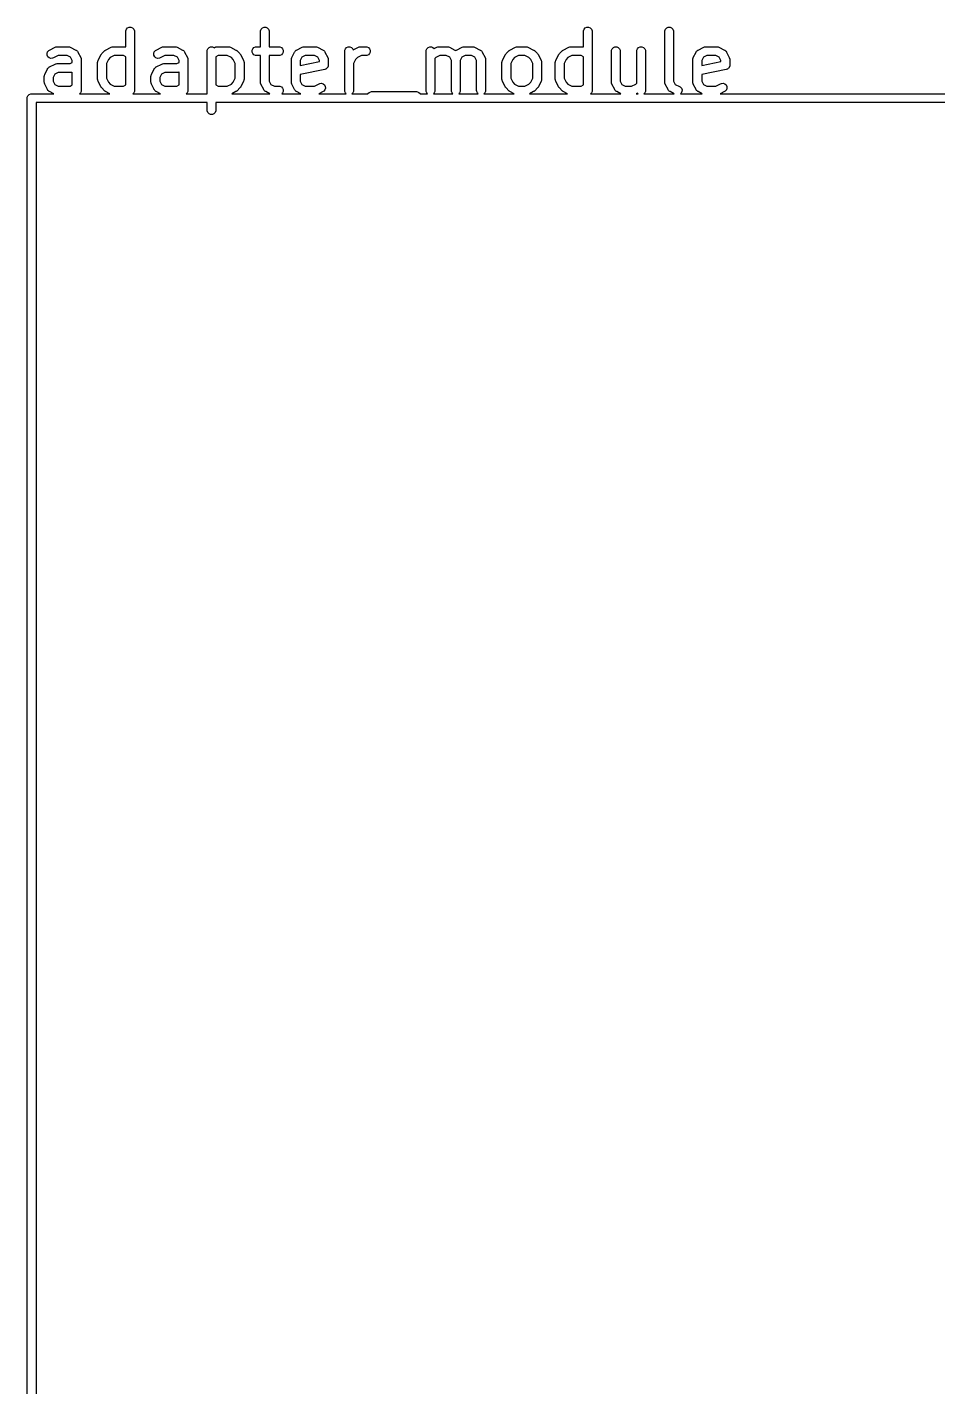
# Model space of a CAD drawing. Header units: inches. Extents: x -1 to 5.38, y -0.27 to 3.43.
# Drawn here: x -1.003 to -0.395, y 2.519 to 3.427 of the extents above; entities that cross this region are included whole.
import ezdxf

# ---------------------------------------------------------------- set-up
doc = ezdxf.new("R2010")
doc.units = ezdxf.units.IN
doc.header["$MEASUREMENT"] = 0
doc.layers.add('BLACK', color=250, linetype='CONTINUOUS')

msp = doc.modelspace()

# ---------------------------------------------------------------- linework, layer by layer
at = {"layer": 'BLACK', "linetype": 'CONTINUOUS'}
for p, q in [((-0.9372, 3.4245), (-0.93714, 3.42507)), ((-0.9372, 3.41421), (-0.9372, 3.4245)), ((-0.93714, 3.42507), (-0.9367, 3.42614)), ((-0.9367, 3.42614), (-0.93589, 3.42695)), ((-0.93589, 3.42695), (-0.93482, 3.42739)), ((-0.93482, 3.42739), (-0.93367, 3.42739)), ((-0.93367, 3.42739), (-0.93261, 3.42695)), ((-0.93261, 3.42695), (-0.93179, 3.42614)), ((-0.93179, 3.42614), (-0.93135, 3.42507)), ((-0.93135, 3.42507), (-0.93129, 3.4245)), ((-0.93129, 3.4245), (-0.93129, 3.38513)), ((-0.84721, 3.4245), (-0.84715, 3.42507)), ((-0.84721, 3.41432), (-0.84721, 3.4245)), ((-0.84715, 3.42507), (-0.84671, 3.42614)), ((-0.84671, 3.42614), (-0.8459, 3.42695)), ((-0.8459, 3.42695), (-0.84483, 3.42739)), ((-0.84483, 3.42739), (-0.84368, 3.42739)), ((-0.84368, 3.42739), (-0.84262, 3.42695)), ((-0.84262, 3.42695), (-0.8418, 3.42614)), ((-0.8418, 3.42614), (-0.84136, 3.42507)), ((-0.84136, 3.42507), (-0.84131, 3.4245)), ((-0.84131, 3.4245), (-0.84131, 3.41432)), ((-0.63161, 3.4245), (-0.63156, 3.42507)), ((-0.63161, 3.41421), (-0.63161, 3.4245)), ((-0.63156, 3.42507), (-0.63112, 3.42614)), ((-0.63112, 3.42614), (-0.6303, 3.42695)), ((-0.6303, 3.42695), (-0.62924, 3.42739)), ((-0.62924, 3.42739), (-0.62808, 3.42739)), ((-0.62808, 3.42739), (-0.62702, 3.42695)), ((-0.62702, 3.42695), (-0.62621, 3.42614)), ((-0.62621, 3.42614), (-0.62576, 3.42507)), ((-0.62576, 3.42507), (-0.62571, 3.4245)), ((-0.62571, 3.4245), (-0.62571, 3.38513)), ((-0.57725, 3.4245), (-0.57719, 3.42507)), ((-0.57725, 3.39075), (-0.57725, 3.4245)), ((-0.57719, 3.42507), (-0.57675, 3.42614)), ((-0.57675, 3.42614), (-0.57593, 3.42695)), ((-0.57593, 3.42695), (-0.57487, 3.42739)), ((-0.57487, 3.42739), (-0.57372, 3.42739)), ((-0.57372, 3.42739), (-0.57265, 3.42695)), ((-0.57265, 3.42695), (-0.57184, 3.42614)), ((-0.57184, 3.42614), (-0.5714, 3.42507)), ((-0.5714, 3.42507), (-0.57134, 3.4245)), ((-0.57134, 3.4245), (-0.57134, 3.39145)), ((-0.98967, 3.40987), (-0.98931, 3.41096)), ((-0.98959, 3.40872), (-0.98967, 3.40987)), ((-0.98907, 3.40769), (-0.98959, 3.40872)), ((-0.98931, 3.41096), (-0.98855, 3.41183)), ((-0.9882, 3.40693), (-0.98907, 3.40769)), ((-0.98855, 3.41183), (-0.98806, 3.41214)), ((-0.98711, 3.40657), (-0.9882, 3.40693)), ((-0.98806, 3.41214), (-0.98431, 3.41401)), ((-0.98596, 3.40665), (-0.98711, 3.40657)), ((-0.98542, 3.40686), (-0.98596, 3.40665)), ((-0.98229, 3.40842), (-0.98542, 3.40686)), ((-0.98431, 3.41401), (-0.98377, 3.41422)), ((-0.98377, 3.41422), (-0.98367, 3.41423)), ((-0.98367, 3.41423), (-0.98357, 3.41427)), ((-0.98357, 3.41427), (-0.98299, 3.41432)), ((-0.98299, 3.41432), (-0.97549, 3.41432)), ((-0.97619, 3.40842), (-0.98229, 3.40842)), ((-0.97394, 3.4073), (-0.97619, 3.40842)), ((-0.97549, 3.41432), (-0.97492, 3.41427)), ((-0.97492, 3.41427), (-0.97482, 3.41423)), ((-0.97482, 3.41423), (-0.97471, 3.41422)), ((-0.97471, 3.41422), (-0.97417, 3.41401)), ((-0.97417, 3.41401), (-0.97042, 3.41214)), ((-0.97282, 3.40505), (-0.97394, 3.4073)), ((-0.97042, 3.41214), (-0.97033, 3.41208)), ((-0.97033, 3.41208), (-0.97028, 3.41206)), ((-0.97028, 3.41206), (-0.97022, 3.41201)), ((-0.97022, 3.41201), (-0.96993, 3.41183)), ((-0.96993, 3.41183), (-0.96969, 3.41155)), ((-0.96969, 3.41155), (-0.96941, 3.41131)), ((-0.96941, 3.41131), (-0.96923, 3.41102)), ((-0.96923, 3.41102), (-0.96918, 3.41096)), ((-0.96918, 3.41096), (-0.96916, 3.41091)), ((-0.96916, 3.41091), (-0.9691, 3.41082)), ((-0.9691, 3.41082), (-0.96723, 3.40707)), ((-0.96723, 3.40707), (-0.96702, 3.40653)), ((-0.96702, 3.40653), (-0.96701, 3.40642)), ((-0.96701, 3.40642), (-0.96697, 3.40632)), ((-0.96697, 3.40632), (-0.96692, 3.40575)), ((-0.96692, 3.40575), (-0.96692, 3.38513)), ((-0.95564, 3.40519), (-0.95376, 3.40894)), ((-0.95376, 3.40894), (-0.95361, 3.40919)), ((-0.95361, 3.40919), (-0.95358, 3.40926)), ((-0.95358, 3.40926), (-0.95351, 3.40934)), ((-0.95351, 3.40934), (-0.95345, 3.40943)), ((-0.95345, 3.40943), (-0.95339, 3.40948)), ((-0.95339, 3.40948), (-0.95321, 3.40971)), ((-0.95321, 3.40971), (-0.95133, 3.41159)), ((-0.95133, 3.41159), (-0.95111, 3.41177)), ((-0.95111, 3.41177), (-0.95106, 3.41183)), ((-0.95106, 3.41183), (-0.95097, 3.41189)), ((-0.95097, 3.41189), (-0.95089, 3.41195)), ((-0.95089, 3.41195), (-0.95081, 3.41198)), ((-0.95081, 3.41198), (-0.95057, 3.41214)), ((-0.95057, 3.41214), (-0.94682, 3.41401)), ((-0.94869, 3.40587), (-0.95004, 3.40318)), ((-0.9475, 3.40707), (-0.94869, 3.40587)), ((-0.9448, 3.40842), (-0.9475, 3.40707)), ((-0.94682, 3.41401), (-0.94628, 3.41422)), ((-0.94628, 3.41422), (-0.94617, 3.41423)), ((-0.94617, 3.41423), (-0.94607, 3.41427)), ((-0.94607, 3.41427), (-0.9455, 3.41432)), ((-0.9455, 3.41432), (-0.938, 3.41432)), ((-0.93869, 3.40842), (-0.9448, 3.40842)), ((-0.9372, 3.40767), (-0.93869, 3.40842)), ((-0.938, 3.41432), (-0.93742, 3.41427)), ((-0.93742, 3.41427), (-0.93732, 3.41423)), ((-0.93732, 3.41423), (-0.93722, 3.41422)), ((-0.93722, 3.41422), (-0.9372, 3.41421)), ((-0.9372, 3.38882), (-0.9372, 3.40767)), ((-0.91843, 3.40987), (-0.91807, 3.41096)), ((-0.91835, 3.40872), (-0.91843, 3.40987)), ((-0.91783, 3.40769), (-0.91835, 3.40872)), ((-0.91807, 3.41096), (-0.91731, 3.41183)), ((-0.91696, 3.40693), (-0.91783, 3.40769)), ((-0.91731, 3.41183), (-0.91682, 3.41214)), ((-0.91587, 3.40657), (-0.91696, 3.40693)), ((-0.91682, 3.41214), (-0.91307, 3.41401)), ((-0.91472, 3.40665), (-0.91587, 3.40657)), ((-0.91418, 3.40686), (-0.91472, 3.40665)), ((-0.91105, 3.40842), (-0.91418, 3.40686)), ((-0.91307, 3.41401), (-0.91253, 3.41422)), ((-0.91253, 3.41422), (-0.91242, 3.41423)), ((-0.91242, 3.41423), (-0.91233, 3.41427)), ((-0.91233, 3.41427), (-0.91175, 3.41432)), ((-0.91175, 3.41432), (-0.90425, 3.41432)), ((-0.90495, 3.40842), (-0.91105, 3.40842)), ((-0.9027, 3.4073), (-0.90495, 3.40842)), ((-0.90425, 3.41432), (-0.90368, 3.41427)), ((-0.90368, 3.41427), (-0.90358, 3.41423)), ((-0.90358, 3.41423), (-0.90347, 3.41422)), ((-0.90347, 3.41422), (-0.90293, 3.41401)), ((-0.90293, 3.41401), (-0.89918, 3.41214)), ((-0.90158, 3.40505), (-0.9027, 3.4073)), ((-0.89918, 3.41214), (-0.89908, 3.41208)), ((-0.89908, 3.41208), (-0.89904, 3.41206)), ((-0.89904, 3.41206), (-0.89898, 3.41201)), ((-0.89898, 3.41201), (-0.89869, 3.41183)), ((-0.89869, 3.41183), (-0.89845, 3.41155)), ((-0.89845, 3.41155), (-0.89817, 3.41131)), ((-0.89817, 3.41131), (-0.89799, 3.41102)), ((-0.89799, 3.41102), (-0.89794, 3.41096)), ((-0.89794, 3.41096), (-0.89792, 3.41091)), ((-0.89792, 3.41091), (-0.89786, 3.41082)), ((-0.89786, 3.41082), (-0.89599, 3.40707)), ((-0.89599, 3.40707), (-0.89578, 3.40653)), ((-0.89578, 3.40653), (-0.89577, 3.40642)), ((-0.89577, 3.40642), (-0.89573, 3.40632)), ((-0.89573, 3.40632), (-0.89567, 3.40575)), ((-0.89567, 3.40575), (-0.89567, 3.38513)), ((-0.88283, 3.41137), (-0.88278, 3.41195)), ((-0.88283, 3.38295), (-0.88283, 3.41137)), ((-0.88278, 3.41195), (-0.88233, 3.41301)), ((-0.88233, 3.41301), (-0.88152, 3.41383)), ((-0.88152, 3.41383), (-0.88046, 3.41427)), ((-0.88046, 3.41427), (-0.8793, 3.41427)), ((-0.8793, 3.41427), (-0.87824, 3.41383)), ((-0.87824, 3.41383), (-0.8781, 3.41369)), ((-0.8781, 3.41369), (-0.87745, 3.41401)), ((-0.87745, 3.41401), (-0.87691, 3.41422)), ((-0.87543, 3.40842), (-0.87693, 3.40767)), ((-0.87693, 3.40767), (-0.87693, 3.38882)), ((-0.87691, 3.41422), (-0.8768, 3.41423)), ((-0.8768, 3.41423), (-0.87671, 3.41427)), ((-0.87671, 3.41427), (-0.87613, 3.41432)), ((-0.87613, 3.41432), (-0.86863, 3.41432)), ((-0.86933, 3.40842), (-0.87543, 3.40842)), ((-0.86663, 3.40707), (-0.86933, 3.40842)), ((-0.86863, 3.41432), (-0.86805, 3.41427)), ((-0.86805, 3.41427), (-0.86796, 3.41423)), ((-0.86796, 3.41423), (-0.86785, 3.41422)), ((-0.86785, 3.41422), (-0.86731, 3.41401)), ((-0.86731, 3.41401), (-0.86356, 3.41214)), ((-0.86543, 3.40587), (-0.86663, 3.40707)), ((-0.86408, 3.40318), (-0.86543, 3.40587)), ((-0.86356, 3.41214), (-0.86331, 3.41198)), ((-0.86331, 3.41198), (-0.86324, 3.41195)), ((-0.86324, 3.41195), (-0.86316, 3.41189)), ((-0.86316, 3.41189), (-0.86307, 3.41183)), ((-0.86307, 3.41183), (-0.86302, 3.41177)), ((-0.86302, 3.41177), (-0.86279, 3.41159)), ((-0.86279, 3.41159), (-0.86092, 3.40971)), ((-0.86092, 3.40971), (-0.86073, 3.40948)), ((-0.86073, 3.40948), (-0.86067, 3.40943)), ((-0.86067, 3.40943), (-0.86062, 3.40934)), ((-0.86062, 3.40934), (-0.86055, 3.40926)), ((-0.86055, 3.40926), (-0.86052, 3.40919)), ((-0.86052, 3.40919), (-0.86037, 3.40894)), ((-0.86037, 3.40894), (-0.85849, 3.40519)), ((-0.85278, 3.41195), (-0.85234, 3.41301)), ((-0.85278, 3.4108), (-0.85278, 3.41195)), ((-0.85234, 3.40973), (-0.85278, 3.4108)), ((-0.85234, 3.41301), (-0.85152, 3.41383)), ((-0.85152, 3.40892), (-0.85234, 3.40973)), ((-0.85152, 3.41383), (-0.85046, 3.41427)), ((-0.85046, 3.40848), (-0.85152, 3.40892)), ((-0.85046, 3.41427), (-0.84988, 3.41432)), ((-0.84988, 3.40842), (-0.85046, 3.40848)), ((-0.84988, 3.41432), (-0.84721, 3.41432)), ((-0.84721, 3.40842), (-0.84988, 3.40842)), ((-0.84721, 3.39075), (-0.84721, 3.40842)), ((-0.84131, 3.41432), (-0.83488, 3.41432)), ((-0.83488, 3.40842), (-0.84131, 3.40842)), ((-0.84131, 3.40842), (-0.84131, 3.39145)), ((-0.83488, 3.41432), (-0.83431, 3.41427)), ((-0.83431, 3.40848), (-0.83488, 3.40842)), ((-0.83431, 3.41427), (-0.83324, 3.41383)), ((-0.83324, 3.40892), (-0.83431, 3.40848)), ((-0.83324, 3.41383), (-0.83243, 3.41301)), ((-0.83243, 3.40973), (-0.83324, 3.40892)), ((-0.83243, 3.41301), (-0.83199, 3.41195)), ((-0.83199, 3.4108), (-0.83243, 3.40973)), ((-0.83199, 3.41195), (-0.83199, 3.4108)), ((-0.82659, 3.40575), (-0.82653, 3.40632)), ((-0.82659, 3.39075), (-0.82659, 3.40575)), ((-0.82653, 3.40632), (-0.82649, 3.40642)), ((-0.82649, 3.40642), (-0.82648, 3.40653)), ((-0.82648, 3.40653), (-0.82628, 3.40707)), ((-0.82628, 3.40707), (-0.8244, 3.41082)), ((-0.8244, 3.41082), (-0.82434, 3.41091)), ((-0.82434, 3.41091), (-0.82433, 3.41096)), ((-0.82433, 3.41096), (-0.82428, 3.41102)), ((-0.82428, 3.41102), (-0.82409, 3.41131)), ((-0.82409, 3.41131), (-0.82381, 3.41155)), ((-0.82381, 3.41155), (-0.82357, 3.41183)), ((-0.82357, 3.41183), (-0.82328, 3.41201)), ((-0.82328, 3.41201), (-0.82322, 3.41206)), ((-0.82322, 3.41206), (-0.82318, 3.41208)), ((-0.82318, 3.41208), (-0.82308, 3.41214)), ((-0.82308, 3.41214), (-0.81933, 3.41401)), ((-0.81956, 3.4073), (-0.82068, 3.40505)), ((-0.81732, 3.40842), (-0.81956, 3.4073)), ((-0.81933, 3.41401), (-0.81879, 3.41422)), ((-0.81879, 3.41422), (-0.81869, 3.41423)), ((-0.81869, 3.41423), (-0.81859, 3.41427)), ((-0.81859, 3.41427), (-0.81801, 3.41432)), ((-0.81801, 3.41432), (-0.81051, 3.41432)), ((-0.81121, 3.40842), (-0.81732, 3.40842)), ((-0.80896, 3.4073), (-0.81121, 3.40842)), ((-0.81051, 3.41432), (-0.80994, 3.41427)), ((-0.80994, 3.41427), (-0.80984, 3.41423)), ((-0.80984, 3.41423), (-0.80973, 3.41422)), ((-0.80973, 3.41422), (-0.80919, 3.41401)), ((-0.80919, 3.41401), (-0.80544, 3.41214)), ((-0.80784, 3.40505), (-0.80896, 3.4073)), ((-0.80544, 3.41214), (-0.80535, 3.41208)), ((-0.80535, 3.41208), (-0.8053, 3.41206)), ((-0.8053, 3.41206), (-0.80524, 3.41201)), ((-0.80524, 3.41201), (-0.80495, 3.41183)), ((-0.80495, 3.41183), (-0.80471, 3.41155)), ((-0.80471, 3.41155), (-0.80443, 3.41131)), ((-0.80443, 3.41131), (-0.80425, 3.41102)), ((-0.80425, 3.41102), (-0.8042, 3.41096)), ((-0.8042, 3.41096), (-0.80418, 3.41091)), ((-0.80418, 3.41091), (-0.80412, 3.41082)), ((-0.80412, 3.41082), (-0.80225, 3.40707)), ((-0.80225, 3.40707), (-0.80204, 3.40653)), ((-0.80204, 3.40653), (-0.80203, 3.40642)), ((-0.80203, 3.40642), (-0.80199, 3.40632)), ((-0.80199, 3.40632), (-0.80194, 3.40575)), ((-0.80194, 3.40575), (-0.80194, 3.402)), ((-0.79097, 3.41137), (-0.79091, 3.41195)), ((-0.79097, 3.38513), (-0.79097, 3.41137)), ((-0.79091, 3.41195), (-0.79047, 3.41301)), ((-0.79047, 3.41301), (-0.78966, 3.41383)), ((-0.78966, 3.41383), (-0.78859, 3.41427)), ((-0.78859, 3.41427), (-0.78744, 3.41427)), ((-0.78744, 3.41427), (-0.78638, 3.41383)), ((-0.78638, 3.41383), (-0.78556, 3.41301)), ((-0.78556, 3.41301), (-0.78527, 3.4123)), ((-0.78527, 3.4123), (-0.78184, 3.41401)), ((-0.78371, 3.40587), (-0.78506, 3.40318)), ((-0.78252, 3.40707), (-0.78371, 3.40587)), ((-0.77982, 3.40842), (-0.78252, 3.40707)), ((-0.78184, 3.41401), (-0.7813, 3.41422)), ((-0.7813, 3.41422), (-0.78119, 3.41423)), ((-0.78119, 3.41423), (-0.78109, 3.41427)), ((-0.78109, 3.41427), (-0.78052, 3.41432)), ((-0.78052, 3.41432), (-0.77677, 3.41432)), ((-0.77677, 3.40842), (-0.77982, 3.40842)), ((-0.77677, 3.41432), (-0.77619, 3.41427)), ((-0.77619, 3.40848), (-0.77677, 3.40842)), ((-0.77619, 3.41427), (-0.77513, 3.41383)), ((-0.77513, 3.40892), (-0.77619, 3.40848)), ((-0.77513, 3.41383), (-0.77431, 3.41301)), ((-0.77431, 3.40973), (-0.77513, 3.40892)), ((-0.77431, 3.41301), (-0.77387, 3.41195)), ((-0.77387, 3.4108), (-0.77431, 3.40973)), ((-0.77387, 3.41195), (-0.77387, 3.4108)), ((-0.7366, 3.41137), (-0.73654, 3.41195)), ((-0.7366, 3.38513), (-0.7366, 3.41137)), ((-0.73654, 3.41195), (-0.7361, 3.41301)), ((-0.7361, 3.41301), (-0.73529, 3.41383)), ((-0.73529, 3.41383), (-0.73422, 3.41427)), ((-0.73422, 3.41427), (-0.73307, 3.41427)), ((-0.73307, 3.41427), (-0.73201, 3.41383)), ((-0.73201, 3.41383), (-0.73124, 3.41306)), ((-0.73124, 3.41306), (-0.72934, 3.41401)), ((-0.73002, 3.40707), (-0.73069, 3.4064)), ((-0.73069, 3.4064), (-0.73069, 3.38513)), ((-0.72733, 3.40842), (-0.73002, 3.40707)), ((-0.72934, 3.41401), (-0.7288, 3.41422)), ((-0.7288, 3.41422), (-0.7287, 3.41423)), ((-0.7287, 3.41423), (-0.7286, 3.41427)), ((-0.7286, 3.41427), (-0.72802, 3.41432)), ((-0.72802, 3.41432), (-0.7224, 3.41432)), ((-0.7231, 3.40842), (-0.72733, 3.40842)), ((-0.72085, 3.4073), (-0.7231, 3.40842)), ((-0.7224, 3.41432), (-0.72182, 3.41427)), ((-0.72182, 3.41427), (-0.72172, 3.41423)), ((-0.72172, 3.41423), (-0.72162, 3.41422)), ((-0.72162, 3.41422), (-0.72108, 3.41401)), ((-0.72108, 3.41401), (-0.71733, 3.41214)), ((-0.71973, 3.40505), (-0.72085, 3.4073)), ((-0.71733, 3.41214), (-0.71723, 3.41208)), ((-0.71723, 3.41208), (-0.71719, 3.41206)), ((-0.71719, 3.41206), (-0.71713, 3.41201)), ((-0.71713, 3.41201), (-0.71684, 3.41183)), ((-0.71684, 3.41183), (-0.71677, 3.41176)), ((-0.71677, 3.41176), (-0.71671, 3.41183)), ((-0.71671, 3.41183), (-0.71642, 3.41201)), ((-0.71642, 3.41201), (-0.71636, 3.41206)), ((-0.71636, 3.41206), (-0.71632, 3.41208)), ((-0.71632, 3.41208), (-0.71622, 3.41214)), ((-0.71622, 3.41214), (-0.71247, 3.41401)), ((-0.7127, 3.4073), (-0.71382, 3.40505)), ((-0.71045, 3.40842), (-0.7127, 3.4073)), ((-0.71247, 3.41401), (-0.71193, 3.41422)), ((-0.71193, 3.41422), (-0.71182, 3.41423)), ((-0.71182, 3.41423), (-0.71173, 3.41427)), ((-0.71173, 3.41427), (-0.71115, 3.41432)), ((-0.71115, 3.41432), (-0.70553, 3.41432)), ((-0.70622, 3.40842), (-0.71045, 3.40842)), ((-0.70398, 3.4073), (-0.70622, 3.40842)), ((-0.70553, 3.41432), (-0.70495, 3.41427)), ((-0.70495, 3.41427), (-0.70485, 3.41423)), ((-0.70485, 3.41423), (-0.70475, 3.41422)), ((-0.70475, 3.41422), (-0.70421, 3.41401)), ((-0.70421, 3.41401), (-0.70046, 3.41214)), ((-0.70285, 3.40505), (-0.70398, 3.4073)), ((-0.70046, 3.41214), (-0.70036, 3.41208)), ((-0.70036, 3.41208), (-0.70031, 3.41206)), ((-0.70031, 3.41206), (-0.70026, 3.41201)), ((-0.70026, 3.41201), (-0.69997, 3.41183)), ((-0.69997, 3.41183), (-0.69972, 3.41155)), ((-0.69972, 3.41155), (-0.69944, 3.41131)), ((-0.69944, 3.41131), (-0.69926, 3.41102)), ((-0.69926, 3.41102), (-0.69921, 3.41096)), ((-0.69921, 3.41096), (-0.6992, 3.41091)), ((-0.6992, 3.41091), (-0.69914, 3.41082)), ((-0.69914, 3.41082), (-0.69726, 3.40707)), ((-0.69726, 3.40707), (-0.69705, 3.40653)), ((-0.69705, 3.40653), (-0.69705, 3.40642)), ((-0.69705, 3.40642), (-0.69701, 3.40632)), ((-0.69701, 3.40632), (-0.69695, 3.40575)), ((-0.69695, 3.40575), (-0.69695, 3.38513)), ((-0.68567, 3.40519), (-0.6838, 3.40894)), ((-0.6838, 3.40894), (-0.68364, 3.40919)), ((-0.68364, 3.40919), (-0.68361, 3.40926)), ((-0.68361, 3.40926), (-0.68354, 3.40934)), ((-0.68354, 3.40934), (-0.68349, 3.40943)), ((-0.68349, 3.40943), (-0.68343, 3.40948)), ((-0.68343, 3.40948), (-0.68324, 3.40971)), ((-0.68324, 3.40971), (-0.68137, 3.41159)), ((-0.68137, 3.41159), (-0.68114, 3.41177)), ((-0.68114, 3.41177), (-0.68109, 3.41183)), ((-0.68109, 3.41183), (-0.681, 3.41189)), ((-0.681, 3.41189), (-0.68092, 3.41195)), ((-0.68092, 3.41195), (-0.68085, 3.41198)), ((-0.68085, 3.41198), (-0.6806, 3.41214)), ((-0.6806, 3.41214), (-0.67685, 3.41401)), ((-0.67873, 3.40587), (-0.68008, 3.40318)), ((-0.67753, 3.40707), (-0.67873, 3.40587)), ((-0.67483, 3.40842), (-0.67753, 3.40707)), ((-0.67685, 3.41401), (-0.67631, 3.41422)), ((-0.67631, 3.41422), (-0.6762, 3.41423)), ((-0.6762, 3.41423), (-0.67611, 3.41427)), ((-0.67611, 3.41427), (-0.67553, 3.41432)), ((-0.67553, 3.41432), (-0.66991, 3.41432)), ((-0.6706, 3.40842), (-0.67483, 3.40842)), ((-0.66791, 3.40707), (-0.6706, 3.40842)), ((-0.66991, 3.41432), (-0.66933, 3.41427)), ((-0.66933, 3.41427), (-0.66923, 3.41423)), ((-0.66923, 3.41423), (-0.66913, 3.41422)), ((-0.66913, 3.41422), (-0.66859, 3.41401)), ((-0.66859, 3.41401), (-0.66484, 3.41214)), ((-0.66671, 3.40587), (-0.66791, 3.40707)), ((-0.66536, 3.40318), (-0.66671, 3.40587)), ((-0.66484, 3.41214), (-0.66459, 3.41198)), ((-0.66459, 3.41198), (-0.66452, 3.41195)), ((-0.66452, 3.41195), (-0.66443, 3.41189)), ((-0.66443, 3.41189), (-0.66435, 3.41183)), ((-0.66435, 3.41183), (-0.66429, 3.41177)), ((-0.66429, 3.41177), (-0.66407, 3.41159)), ((-0.66407, 3.41159), (-0.66219, 3.40971)), ((-0.66219, 3.40971), (-0.66201, 3.40948)), ((-0.66201, 3.40948), (-0.66195, 3.40943)), ((-0.66195, 3.40943), (-0.66189, 3.40934)), ((-0.66189, 3.40934), (-0.66183, 3.40926)), ((-0.66183, 3.40926), (-0.6618, 3.40919)), ((-0.6618, 3.40919), (-0.66164, 3.40894)), ((-0.66164, 3.40894), (-0.65977, 3.40519)), ((-0.65005, 3.40519), (-0.64817, 3.40894)), ((-0.64817, 3.40894), (-0.64802, 3.40919)), ((-0.64802, 3.40919), (-0.64799, 3.40926)), ((-0.64799, 3.40926), (-0.64792, 3.40934)), ((-0.64792, 3.40934), (-0.64787, 3.40943)), ((-0.64787, 3.40943), (-0.64781, 3.40948)), ((-0.64781, 3.40948), (-0.64762, 3.40971)), ((-0.64762, 3.40971), (-0.64575, 3.41159)), ((-0.64575, 3.41159), (-0.64552, 3.41177)), ((-0.64552, 3.41177), (-0.64547, 3.41183)), ((-0.64547, 3.41183), (-0.64538, 3.41189)), ((-0.64538, 3.41189), (-0.6453, 3.41195)), ((-0.6453, 3.41195), (-0.64523, 3.41198)), ((-0.64523, 3.41198), (-0.64498, 3.41214)), ((-0.64498, 3.41214), (-0.64123, 3.41401)), ((-0.64311, 3.40587), (-0.64446, 3.40318)), ((-0.64191, 3.40707), (-0.64311, 3.40587)), ((-0.63921, 3.40842), (-0.64191, 3.40707)), ((-0.64123, 3.41401), (-0.64069, 3.41422)), ((-0.64069, 3.41422), (-0.64058, 3.41423)), ((-0.64058, 3.41423), (-0.64049, 3.41427)), ((-0.64049, 3.41427), (-0.63991, 3.41432)), ((-0.63991, 3.41432), (-0.63241, 3.41432)), ((-0.63311, 3.40842), (-0.63921, 3.40842)), ((-0.63161, 3.40767), (-0.63311, 3.40842)), ((-0.63241, 3.41432), (-0.63183, 3.41427)), ((-0.63183, 3.41427), (-0.63174, 3.41423)), ((-0.63174, 3.41423), (-0.63163, 3.41422)), ((-0.63163, 3.41422), (-0.63161, 3.41421)), ((-0.63161, 3.38882), (-0.63161, 3.40767)), ((-0.61287, 3.41137), (-0.61281, 3.41195)), ((-0.61287, 3.39075), (-0.61287, 3.41137)), ((-0.61281, 3.41195), (-0.61237, 3.41301)), ((-0.61237, 3.41301), (-0.61155, 3.41383)), ((-0.61155, 3.41383), (-0.61049, 3.41427)), ((-0.61049, 3.41427), (-0.60934, 3.41427)), ((-0.60934, 3.41427), (-0.60827, 3.41383)), ((-0.60827, 3.41383), (-0.60746, 3.41301)), ((-0.60746, 3.41301), (-0.60702, 3.41195)), ((-0.60702, 3.41195), (-0.60696, 3.41137)), ((-0.60696, 3.41137), (-0.60696, 3.39145)), ((-0.59599, 3.41137), (-0.59594, 3.41195)), ((-0.59599, 3.3901), (-0.59599, 3.41137)), ((-0.59594, 3.41195), (-0.5955, 3.41301)), ((-0.5955, 3.41301), (-0.59468, 3.41383)), ((-0.59468, 3.41383), (-0.59362, 3.41427)), ((-0.59362, 3.41427), (-0.59246, 3.41427)), ((-0.59246, 3.41427), (-0.5914, 3.41383)), ((-0.5914, 3.41383), (-0.59059, 3.41301)), ((-0.59059, 3.41301), (-0.59014, 3.41195)), ((-0.59014, 3.41195), (-0.59009, 3.41137)), ((-0.59009, 3.41137), (-0.59009, 3.38513)), ((-0.5585, 3.40575), (-0.55844, 3.40632)), ((-0.5585, 3.39075), (-0.5585, 3.40575)), ((-0.55844, 3.40632), (-0.5584, 3.40642)), ((-0.5584, 3.40642), (-0.55839, 3.40653)), ((-0.55839, 3.40653), (-0.55819, 3.40707)), ((-0.55819, 3.40707), (-0.55631, 3.41082)), ((-0.55631, 3.41082), (-0.55625, 3.41091)), ((-0.55625, 3.41091), (-0.55624, 3.41096)), ((-0.55624, 3.41096), (-0.55619, 3.41102)), ((-0.55619, 3.41102), (-0.556, 3.41131)), ((-0.556, 3.41131), (-0.55572, 3.41155)), ((-0.55572, 3.41155), (-0.55548, 3.41183)), ((-0.55548, 3.41183), (-0.55519, 3.41201)), ((-0.55519, 3.41201), (-0.55513, 3.41206)), ((-0.55513, 3.41206), (-0.55509, 3.41208)), ((-0.55509, 3.41208), (-0.55499, 3.41214)), ((-0.55499, 3.41214), (-0.55124, 3.41401)), ((-0.55147, 3.4073), (-0.55259, 3.40505)), ((-0.54922, 3.40842), (-0.55147, 3.4073)), ((-0.55124, 3.41401), (-0.5507, 3.41422)), ((-0.5507, 3.41422), (-0.55059, 3.41423)), ((-0.55059, 3.41423), (-0.5505, 3.41427)), ((-0.5505, 3.41427), (-0.54992, 3.41432)), ((-0.54992, 3.41432), (-0.54242, 3.41432)), ((-0.54312, 3.40842), (-0.54922, 3.40842)), ((-0.54087, 3.4073), (-0.54312, 3.40842)), ((-0.54242, 3.41432), (-0.54185, 3.41427)), ((-0.54185, 3.41427), (-0.54175, 3.41423)), ((-0.54175, 3.41423), (-0.54164, 3.41422)), ((-0.54164, 3.41422), (-0.5411, 3.41401)), ((-0.5411, 3.41401), (-0.53735, 3.41214)), ((-0.53975, 3.40505), (-0.54087, 3.4073)), ((-0.53735, 3.41214), (-0.53726, 3.41208)), ((-0.53726, 3.41208), (-0.53721, 3.41206)), ((-0.53721, 3.41206), (-0.53715, 3.41201)), ((-0.53715, 3.41201), (-0.53686, 3.41183)), ((-0.53686, 3.41183), (-0.53662, 3.41155)), ((-0.53662, 3.41155), (-0.53634, 3.41131)), ((-0.53634, 3.41131), (-0.53616, 3.41102)), ((-0.53616, 3.41102), (-0.53611, 3.41096)), ((-0.53611, 3.41096), (-0.53609, 3.41091)), ((-0.53609, 3.41091), (-0.53603, 3.41082)), ((-0.53603, 3.41082), (-0.53416, 3.40707)), ((-0.53416, 3.40707), (-0.53395, 3.40653)), ((-0.53395, 3.40653), (-0.53394, 3.40642)), ((-0.53394, 3.40642), (-0.5339, 3.40632)), ((-0.5339, 3.40632), (-0.53384, 3.40575)), ((-0.53384, 3.40575), (-0.53384, 3.402)), ((-0.99126, 3.39582), (-0.98938, 3.39957)), ((-0.98938, 3.39957), (-0.98932, 3.39967)), ((-0.98932, 3.39967), (-0.98931, 3.39971)), ((-0.98931, 3.39971), (-0.98926, 3.39977)), ((-0.98926, 3.39977), (-0.98907, 3.40006)), ((-0.98907, 3.40006), (-0.98879, 3.4003)), ((-0.98879, 3.4003), (-0.98855, 3.40058)), ((-0.98855, 3.40058), (-0.98826, 3.40076)), ((-0.98826, 3.40076), (-0.9882, 3.40081)), ((-0.9882, 3.40081), (-0.98816, 3.40083)), ((-0.98816, 3.40083), (-0.98806, 3.40089)), ((-0.98806, 3.40089), (-0.98431, 3.40276)), ((-0.98229, 3.39717), (-0.98454, 3.39605)), ((-0.98431, 3.40276), (-0.98377, 3.40297)), ((-0.98377, 3.40297), (-0.98367, 3.40298)), ((-0.98367, 3.40298), (-0.98357, 3.40302)), ((-0.98357, 3.40302), (-0.98299, 3.40308)), ((-0.98299, 3.40308), (-0.97431, 3.40308)), ((-0.97362, 3.39717), (-0.98229, 3.39717)), ((-0.97431, 3.40308), (-0.97282, 3.40382)), ((-0.97304, 3.39723), (-0.97362, 3.39717)), ((-0.97294, 3.39727), (-0.97304, 3.39723)), ((-0.97284, 3.39728), (-0.97294, 3.39727)), ((-0.97282, 3.39728), (-0.97284, 3.39728)), ((-0.97282, 3.40382), (-0.97282, 3.40505)), ((-0.97282, 3.38882), (-0.97282, 3.39728)), ((-0.95595, 3.40387), (-0.95589, 3.40445)), ((-0.95595, 3.39262), (-0.95595, 3.40387)), ((-0.95589, 3.40445), (-0.95585, 3.40455)), ((-0.95585, 3.40455), (-0.95584, 3.40465)), ((-0.95584, 3.40465), (-0.95564, 3.40519)), ((-0.95004, 3.40318), (-0.95004, 3.39332)), ((-0.92002, 3.39582), (-0.91814, 3.39957)), ((-0.91814, 3.39957), (-0.91808, 3.39967)), ((-0.91808, 3.39967), (-0.91807, 3.39971)), ((-0.91807, 3.39971), (-0.91802, 3.39977)), ((-0.91802, 3.39977), (-0.91783, 3.40006)), ((-0.91783, 3.40006), (-0.91755, 3.4003)), ((-0.91755, 3.4003), (-0.91731, 3.40058)), ((-0.91731, 3.40058), (-0.91702, 3.40076)), ((-0.91702, 3.40076), (-0.91696, 3.40081)), ((-0.91696, 3.40081), (-0.91692, 3.40083)), ((-0.91692, 3.40083), (-0.91682, 3.40089)), ((-0.91682, 3.40089), (-0.91307, 3.40276)), ((-0.91105, 3.39717), (-0.9133, 3.39605)), ((-0.91307, 3.40276), (-0.91253, 3.40297)), ((-0.91253, 3.40297), (-0.91242, 3.40298)), ((-0.91242, 3.40298), (-0.91233, 3.40302)), ((-0.91233, 3.40302), (-0.91175, 3.40308)), ((-0.91175, 3.40308), (-0.90307, 3.40308)), ((-0.90238, 3.39717), (-0.91105, 3.39717)), ((-0.90307, 3.40308), (-0.90158, 3.40382)), ((-0.9018, 3.39723), (-0.90238, 3.39717)), ((-0.9017, 3.39727), (-0.9018, 3.39723)), ((-0.9016, 3.39728), (-0.9017, 3.39727)), ((-0.90158, 3.39728), (-0.9016, 3.39728)), ((-0.90158, 3.40382), (-0.90158, 3.40505)), ((-0.90158, 3.38882), (-0.90158, 3.39728)), ((-0.86408, 3.39332), (-0.86408, 3.40318)), ((-0.85849, 3.40519), (-0.85828, 3.40465)), ((-0.85828, 3.40465), (-0.85828, 3.40455)), ((-0.85828, 3.40455), (-0.85824, 3.40445)), ((-0.85824, 3.40445), (-0.85818, 3.40387)), ((-0.85818, 3.40387), (-0.85818, 3.39262)), ((-0.82068, 3.40505), (-0.82068, 3.40185)), ((-0.82068, 3.40185), (-0.80784, 3.40442)), ((-0.80431, 3.3991), (-0.82068, 3.39583)), ((-0.80784, 3.40442), (-0.80784, 3.40505)), ((-0.80376, 3.39927), (-0.80431, 3.3991)), ((-0.80352, 3.39943), (-0.80376, 3.39927)), ((-0.80325, 3.39954), (-0.80352, 3.39943)), ((-0.80304, 3.39975), (-0.80325, 3.39954)), ((-0.8028, 3.39991), (-0.80304, 3.39975)), ((-0.80264, 3.40015), (-0.8028, 3.39991)), ((-0.80243, 3.40036), (-0.80264, 3.40015)), ((-0.80232, 3.40063), (-0.80243, 3.40036)), ((-0.80216, 3.40087), (-0.80232, 3.40063)), ((-0.8021, 3.40115), (-0.80216, 3.40087)), ((-0.80199, 3.40142), (-0.8021, 3.40115)), ((-0.80194, 3.402), (-0.80199, 3.40142)), ((-0.78506, 3.40318), (-0.78506, 3.38513)), ((-0.71973, 3.38513), (-0.71973, 3.40505)), ((-0.71382, 3.40505), (-0.71382, 3.38513)), ((-0.70285, 3.38513), (-0.70285, 3.40505)), ((-0.68598, 3.40387), (-0.68592, 3.40445)), ((-0.68598, 3.39262), (-0.68598, 3.40387)), ((-0.68592, 3.40445), (-0.68588, 3.40455)), ((-0.68588, 3.40465), (-0.68567, 3.40519)), ((-0.68588, 3.40455), (-0.68588, 3.40465)), ((-0.68008, 3.40318), (-0.68008, 3.39332)), ((-0.66536, 3.39332), (-0.66536, 3.40318)), ((-0.65977, 3.40519), (-0.65956, 3.40465)), ((-0.65956, 3.40465), (-0.65955, 3.40455)), ((-0.65955, 3.40455), (-0.65951, 3.40445)), ((-0.65951, 3.40445), (-0.65945, 3.40387)), ((-0.65945, 3.40387), (-0.65945, 3.39262)), ((-0.65036, 3.40387), (-0.6503, 3.40445)), ((-0.65036, 3.39262), (-0.65036, 3.40387)), ((-0.6503, 3.40445), (-0.65026, 3.40455)), ((-0.65026, 3.40465), (-0.65005, 3.40519)), ((-0.65026, 3.40455), (-0.65026, 3.40465)), ((-0.64446, 3.40318), (-0.64446, 3.39332)), ((-0.55259, 3.40505), (-0.55259, 3.40185)), ((-0.55259, 3.40185), (-0.53975, 3.40442)), ((-0.53622, 3.3991), (-0.55259, 3.39583)), ((-0.53975, 3.40442), (-0.53975, 3.40505)), ((-0.53566, 3.39927), (-0.53622, 3.3991)), ((-0.53542, 3.39943), (-0.53566, 3.39927)), ((-0.53516, 3.39954), (-0.53542, 3.39943)), ((-0.53495, 3.39975), (-0.53516, 3.39954)), ((-0.53471, 3.39991), (-0.53495, 3.39975)), ((-0.53455, 3.40015), (-0.53471, 3.39991)), ((-0.53434, 3.40036), (-0.53455, 3.40015)), ((-0.53423, 3.40063), (-0.53434, 3.40036)), ((-0.53407, 3.40087), (-0.53423, 3.40063)), ((-0.53401, 3.40115), (-0.53407, 3.40087)), ((-0.5339, 3.40142), (-0.53401, 3.40115)), ((-0.53384, 3.402), (-0.5339, 3.40142)), ((-0.99157, 3.3945), (-0.99151, 3.39508)), ((-0.99157, 3.39075), (-0.99157, 3.3945)), ((-0.99151, 3.39017), (-0.99157, 3.39075)), ((-0.99151, 3.39508), (-0.99147, 3.39517)), ((-0.99147, 3.39008), (-0.99151, 3.39017)), ((-0.99147, 3.39517), (-0.99146, 3.39528)), ((-0.99146, 3.38997), (-0.99147, 3.39008)), ((-0.99146, 3.39528), (-0.99126, 3.39582)), ((-0.99126, 3.38943), (-0.99146, 3.38997)), ((-0.98938, 3.38568), (-0.99126, 3.38943)), ((-0.98454, 3.39605), (-0.98566, 3.3938)), ((-0.98566, 3.3938), (-0.98566, 3.39145)), ((-0.98566, 3.39145), (-0.98454, 3.3892)), ((-0.98454, 3.3892), (-0.98229, 3.38808)), ((-0.98229, 3.38808), (-0.97431, 3.38808)), ((-0.97431, 3.38808), (-0.97282, 3.38882)), ((-0.95589, 3.39205), (-0.95595, 3.39262)), ((-0.95585, 3.39195), (-0.95589, 3.39205)), ((-0.95584, 3.39184), (-0.95585, 3.39195)), ((-0.95564, 3.3913), (-0.95584, 3.39184)), ((-0.95376, 3.38755), (-0.95564, 3.3913)), ((-0.95361, 3.38731), (-0.95376, 3.38755)), ((-0.95358, 3.38723), (-0.95361, 3.38731)), ((-0.95351, 3.38715), (-0.95358, 3.38723)), ((-0.95345, 3.38706), (-0.95351, 3.38715)), ((-0.95004, 3.39332), (-0.94869, 3.39062)), ((-0.94869, 3.39062), (-0.9475, 3.38943)), ((-0.9475, 3.38943), (-0.9448, 3.38808)), ((-0.9448, 3.38808), (-0.93869, 3.38808)), ((-0.93869, 3.38808), (-0.9372, 3.38882)), ((-0.92033, 3.3945), (-0.92027, 3.39508)), ((-0.92033, 3.39075), (-0.92033, 3.3945)), ((-0.92027, 3.39017), (-0.92033, 3.39075)), ((-0.92027, 3.39508), (-0.92023, 3.39517)), ((-0.92023, 3.39008), (-0.92027, 3.39017)), ((-0.92023, 3.39517), (-0.92022, 3.39528)), ((-0.92022, 3.38997), (-0.92023, 3.39008)), ((-0.92022, 3.39528), (-0.92002, 3.39582)), ((-0.92002, 3.38943), (-0.92022, 3.38997)), ((-0.91814, 3.38568), (-0.92002, 3.38943)), ((-0.9133, 3.39605), (-0.91442, 3.3938)), ((-0.91442, 3.3938), (-0.91442, 3.39145)), ((-0.91442, 3.39145), (-0.9133, 3.3892)), ((-0.9133, 3.3892), (-0.91105, 3.38808)), ((-0.91105, 3.38808), (-0.90307, 3.38808)), ((-0.90307, 3.38808), (-0.90158, 3.38882)), ((-0.87693, 3.38882), (-0.87543, 3.38808)), ((-0.87543, 3.38808), (-0.86933, 3.38808)), ((-0.86933, 3.38808), (-0.86663, 3.38943)), ((-0.86663, 3.38943), (-0.86543, 3.39062)), ((-0.86543, 3.39062), (-0.86408, 3.39332)), ((-0.86062, 3.38715), (-0.86067, 3.38706)), ((-0.86055, 3.38723), (-0.86062, 3.38715)), ((-0.86052, 3.38731), (-0.86055, 3.38723)), ((-0.86037, 3.38755), (-0.86052, 3.38731)), ((-0.85849, 3.3913), (-0.86037, 3.38755)), ((-0.85828, 3.39184), (-0.85849, 3.3913)), ((-0.85824, 3.39205), (-0.85828, 3.39195)), ((-0.85828, 3.39195), (-0.85828, 3.39184)), ((-0.85818, 3.39262), (-0.85824, 3.39205)), ((-0.84715, 3.39017), (-0.84721, 3.39075)), ((-0.84711, 3.39008), (-0.84715, 3.39017)), ((-0.84711, 3.38997), (-0.84711, 3.39008)), ((-0.8469, 3.38943), (-0.84711, 3.38997)), ((-0.84503, 3.38568), (-0.8469, 3.38943)), ((-0.84131, 3.39145), (-0.84018, 3.3892)), ((-0.84018, 3.3892), (-0.83794, 3.38808)), ((-0.83794, 3.38808), (-0.83488, 3.38808)), ((-0.83488, 3.38808), (-0.83431, 3.38802)), ((-0.83431, 3.38802), (-0.83324, 3.38758)), ((-0.83324, 3.38758), (-0.83243, 3.38677)), ((-0.82653, 3.39017), (-0.82659, 3.39075)), ((-0.82649, 3.39008), (-0.82653, 3.39017)), ((-0.82648, 3.38997), (-0.82649, 3.39008)), ((-0.82628, 3.38943), (-0.82648, 3.38997)), ((-0.8244, 3.38568), (-0.82628, 3.38943)), ((-0.82068, 3.39583), (-0.82068, 3.39145)), ((-0.82068, 3.39145), (-0.81956, 3.3892)), ((-0.81956, 3.3892), (-0.81732, 3.38808)), ((-0.81732, 3.38808), (-0.81121, 3.38808)), ((-0.81121, 3.38808), (-0.80808, 3.38964)), ((-0.80808, 3.38964), (-0.80754, 3.38985)), ((-0.80754, 3.38985), (-0.80639, 3.38993)), ((-0.80639, 3.38993), (-0.8053, 3.38957)), ((-0.8053, 3.38957), (-0.80443, 3.38881)), ((-0.80443, 3.38881), (-0.80392, 3.38778)), ((-0.80392, 3.38778), (-0.80383, 3.38663)), ((-0.68592, 3.39205), (-0.68598, 3.39262)), ((-0.68588, 3.39195), (-0.68592, 3.39205)), ((-0.68588, 3.39184), (-0.68588, 3.39195)), ((-0.68567, 3.3913), (-0.68588, 3.39184)), ((-0.6838, 3.38755), (-0.68567, 3.3913)), ((-0.68364, 3.38731), (-0.6838, 3.38755)), ((-0.68361, 3.38723), (-0.68364, 3.38731)), ((-0.68354, 3.38715), (-0.68361, 3.38723)), ((-0.68349, 3.38706), (-0.68354, 3.38715)), ((-0.68008, 3.39332), (-0.67873, 3.39062)), ((-0.67873, 3.39062), (-0.67753, 3.38943)), ((-0.67753, 3.38943), (-0.67483, 3.38808)), ((-0.67483, 3.38808), (-0.6706, 3.38808)), ((-0.6706, 3.38808), (-0.66791, 3.38943)), ((-0.66791, 3.38943), (-0.66671, 3.39062)), ((-0.66671, 3.39062), (-0.66536, 3.39332)), ((-0.66189, 3.38715), (-0.66195, 3.38706)), ((-0.66183, 3.38723), (-0.66189, 3.38715)), ((-0.6618, 3.38731), (-0.66183, 3.38723)), ((-0.66164, 3.38755), (-0.6618, 3.38731)), ((-0.65977, 3.3913), (-0.66164, 3.38755)), ((-0.65956, 3.39184), (-0.65977, 3.3913)), ((-0.65955, 3.39195), (-0.65956, 3.39184)), ((-0.65951, 3.39205), (-0.65955, 3.39195)), ((-0.65945, 3.39262), (-0.65951, 3.39205)), ((-0.6503, 3.39205), (-0.65036, 3.39262)), ((-0.65026, 3.39195), (-0.6503, 3.39205)), ((-0.65026, 3.39184), (-0.65026, 3.39195)), ((-0.65005, 3.3913), (-0.65026, 3.39184)), ((-0.64817, 3.38755), (-0.65005, 3.3913)), ((-0.64802, 3.38731), (-0.64817, 3.38755)), ((-0.64799, 3.38723), (-0.64802, 3.38731)), ((-0.64792, 3.38715), (-0.64799, 3.38723)), ((-0.64787, 3.38706), (-0.64792, 3.38715)), ((-0.64446, 3.39332), (-0.64311, 3.39062)), ((-0.64311, 3.39062), (-0.64191, 3.38943)), ((-0.64191, 3.38943), (-0.63921, 3.38808)), ((-0.63921, 3.38808), (-0.63311, 3.38808)), ((-0.63311, 3.38808), (-0.63161, 3.38882)), ((-0.61281, 3.39017), (-0.61287, 3.39075)), ((-0.61277, 3.39008), (-0.61281, 3.39017)), ((-0.61276, 3.38997), (-0.61277, 3.39008)), ((-0.61255, 3.38943), (-0.61276, 3.38997)), ((-0.61068, 3.38568), (-0.61255, 3.38943)), ((-0.60696, 3.39145), (-0.60584, 3.3892)), ((-0.60584, 3.3892), (-0.60359, 3.38808)), ((-0.60359, 3.38808), (-0.59936, 3.38808)), ((-0.59936, 3.38808), (-0.59666, 3.38943)), ((-0.59666, 3.38943), (-0.59599, 3.3901)), ((-0.57719, 3.39017), (-0.57725, 3.39075)), ((-0.57715, 3.39008), (-0.57719, 3.39017)), ((-0.57714, 3.38997), (-0.57715, 3.39008)), ((-0.57693, 3.38943), (-0.57714, 3.38997)), ((-0.57506, 3.38568), (-0.57693, 3.38943)), ((-0.57134, 3.39145), (-0.57022, 3.3892)), ((-0.57022, 3.3892), (-0.56735, 3.38777)), ((-0.56735, 3.38777), (-0.56686, 3.38746)), ((-0.56686, 3.38746), (-0.5661, 3.38659)), ((-0.55844, 3.39017), (-0.5585, 3.39075)), ((-0.5584, 3.39008), (-0.55844, 3.39017)), ((-0.55839, 3.38997), (-0.5584, 3.39008)), ((-0.55819, 3.38943), (-0.55839, 3.38997)), ((-0.55631, 3.38568), (-0.55819, 3.38943)), ((-0.55259, 3.39583), (-0.55259, 3.39145)), ((-0.55259, 3.39145), (-0.55147, 3.3892)), ((-0.55147, 3.3892), (-0.54922, 3.38808)), ((-0.54922, 3.38808), (-0.54312, 3.38808)), ((-0.54312, 3.38808), (-0.53999, 3.38964)), ((-0.53999, 3.38964), (-0.53945, 3.38985)), ((-0.53945, 3.38985), (-0.5383, 3.38993)), ((-0.5383, 3.38993), (-0.53721, 3.38957)), ((-0.53721, 3.38957), (-0.53634, 3.38881)), ((-0.53634, 3.38881), (-0.53582, 3.38778)), ((-0.53582, 3.38778), (-0.53574, 3.38663)), ((-1.00295, 3.38), (-1.0029, 3.38058)), ((-1.00295, 0), (-1.00295, 3.38)), ((-1.0029, 3.38058), (-1.00246, 3.38164)), ((-1.00246, 3.38164), (-1.00164, 3.38246)), ((-1.00164, 3.38246), (-1.00058, 3.3829)), ((-1.00058, 3.3829), (-1, 3.38295)), ((-1, 3.38295), (-0.98525, 3.38295)), ((-0.98932, 3.38558), (-0.98938, 3.38568)), ((-0.98931, 3.38554), (-0.98932, 3.38558)), ((-0.98926, 3.38548), (-0.98931, 3.38554)), ((-0.98907, 3.38519), (-0.98926, 3.38548)), ((-0.98879, 3.38495), (-0.98907, 3.38519)), ((-0.98855, 3.38467), (-0.98879, 3.38495)), ((-0.98826, 3.38448), (-0.98855, 3.38467)), ((-0.9882, 3.38443), (-0.98826, 3.38448)), ((-0.98816, 3.38442), (-0.9882, 3.38443)), ((-0.98806, 3.38436), (-0.98816, 3.38442)), ((-0.98525, 3.38295), (-0.98806, 3.38436)), ((-0.96741, 3.38348), (-0.96794, 3.38295)), ((-0.96794, 3.38295), (-0.94775, 3.38295)), ((-0.96697, 3.38455), (-0.96741, 3.38348)), ((-0.96692, 3.38513), (-0.96697, 3.38455)), ((-0.95339, 3.38701), (-0.95345, 3.38706)), ((-0.95321, 3.38679), (-0.95339, 3.38701)), ((-0.95133, 3.38491), (-0.95321, 3.38679)), ((-0.95111, 3.38473), (-0.95133, 3.38491)), ((-0.95106, 3.38467), (-0.95111, 3.38473)), ((-0.95097, 3.38461), (-0.95106, 3.38467)), ((-0.95089, 3.38454), (-0.95097, 3.38461)), ((-0.95081, 3.38452), (-0.95089, 3.38454)), ((-0.95057, 3.38436), (-0.95081, 3.38452)), ((-0.94775, 3.38295), (-0.95057, 3.38436)), ((-0.93179, 3.38348), (-0.93232, 3.38295)), ((-0.93232, 3.38295), (-0.91401, 3.38295)), ((-0.93135, 3.38455), (-0.93179, 3.38348)), ((-0.93129, 3.38513), (-0.93135, 3.38455)), ((-0.91808, 3.38558), (-0.91814, 3.38568)), ((-0.91807, 3.38554), (-0.91808, 3.38558)), ((-0.91802, 3.38548), (-0.91807, 3.38554)), ((-0.91783, 3.38519), (-0.91802, 3.38548)), ((-0.91755, 3.38495), (-0.91783, 3.38519)), ((-0.91731, 3.38467), (-0.91755, 3.38495)), ((-0.91702, 3.38448), (-0.91731, 3.38467)), ((-0.91696, 3.38443), (-0.91702, 3.38448)), ((-0.91692, 3.38442), (-0.91696, 3.38443)), ((-0.91682, 3.38436), (-0.91692, 3.38442)), ((-0.91401, 3.38295), (-0.91682, 3.38436)), ((-0.89617, 3.38348), (-0.8967, 3.38295)), ((-0.8967, 3.38295), (-0.88283, 3.38295)), ((-0.89573, 3.38455), (-0.89617, 3.38348)), ((-0.89567, 3.38513), (-0.89573, 3.38455)), ((-0.86356, 3.38436), (-0.86637, 3.38295)), ((-0.86637, 3.38295), (-0.84089, 3.38295)), ((-0.86331, 3.38452), (-0.86356, 3.38436)), ((-0.86324, 3.38454), (-0.86331, 3.38452)), ((-0.86316, 3.38461), (-0.86324, 3.38454)), ((-0.86307, 3.38467), (-0.86316, 3.38461)), ((-0.86302, 3.38473), (-0.86307, 3.38467)), ((-0.86279, 3.38491), (-0.86302, 3.38473)), ((-0.86092, 3.38679), (-0.86279, 3.38491)), ((-0.86073, 3.38701), (-0.86092, 3.38679)), ((-0.86067, 3.38706), (-0.86073, 3.38701)), ((-0.84496, 3.38558), (-0.84503, 3.38568)), ((-0.84495, 3.38554), (-0.84496, 3.38558)), ((-0.8449, 3.38548), (-0.84495, 3.38554)), ((-0.84472, 3.38519), (-0.8449, 3.38548)), ((-0.84444, 3.38495), (-0.84472, 3.38519)), ((-0.84419, 3.38467), (-0.84444, 3.38495)), ((-0.8439, 3.38448), (-0.84419, 3.38467)), ((-0.84385, 3.38443), (-0.8439, 3.38448)), ((-0.8438, 3.38442), (-0.84385, 3.38443)), ((-0.8437, 3.38436), (-0.8438, 3.38442)), ((-0.84089, 3.38295), (-0.8437, 3.38436)), ((-0.83243, 3.38348), (-0.83296, 3.38295)), ((-0.83296, 3.38295), (-0.82027, 3.38295)), ((-0.83243, 3.38677), (-0.83199, 3.3857)), ((-0.83199, 3.38455), (-0.83243, 3.38348)), ((-0.83199, 3.3857), (-0.83199, 3.38455)), ((-0.82434, 3.38558), (-0.8244, 3.38568)), ((-0.82433, 3.38554), (-0.82434, 3.38558)), ((-0.82428, 3.38548), (-0.82433, 3.38554)), ((-0.82409, 3.38519), (-0.82428, 3.38548)), ((-0.82381, 3.38495), (-0.82409, 3.38519)), ((-0.82357, 3.38467), (-0.82381, 3.38495)), ((-0.82328, 3.38448), (-0.82357, 3.38467)), ((-0.82322, 3.38443), (-0.82328, 3.38448)), ((-0.82318, 3.38442), (-0.82322, 3.38443)), ((-0.82308, 3.38436), (-0.82318, 3.38442)), ((-0.82027, 3.38295), (-0.82308, 3.38436)), ((-0.80544, 3.38436), (-0.80826, 3.38295)), ((-0.80826, 3.38295), (-0.78994, 3.38295)), ((-0.80495, 3.38467), (-0.80544, 3.38436)), ((-0.8042, 3.38554), (-0.80495, 3.38467)), ((-0.80383, 3.38663), (-0.8042, 3.38554)), ((-0.79091, 3.38455), (-0.79097, 3.38513)), ((-0.79047, 3.38348), (-0.79091, 3.38455)), ((-0.78994, 3.38295), (-0.79047, 3.38348)), ((-0.78556, 3.38348), (-0.78609, 3.38295)), ((-0.78609, 3.38295), (-0.7755, 3.38295)), ((-0.78512, 3.38455), (-0.78556, 3.38348)), ((-0.78506, 3.38513), (-0.78512, 3.38455)), ((-0.7755, 3.38295), (-0.77547, 3.38302)), ((-0.77547, 3.38302), (-0.77466, 3.38383)), ((-0.77466, 3.38383), (-0.77359, 3.38427)), ((-0.77359, 3.38427), (-0.77302, 3.38433)), ((-0.77302, 3.38433), (-0.74302, 3.38433)), ((-0.74302, 3.38433), (-0.74245, 3.38427)), ((-0.74245, 3.38427), (-0.74138, 3.38383)), ((-0.74138, 3.38383), (-0.74057, 3.38302)), ((-0.74057, 3.38302), (-0.74054, 3.38295)), ((-0.74054, 3.38295), (-0.73557, 3.38295)), ((-0.73654, 3.38455), (-0.7366, 3.38513)), ((-0.7361, 3.38348), (-0.73654, 3.38455)), ((-0.73557, 3.38295), (-0.7361, 3.38348)), ((-0.73119, 3.38348), (-0.73172, 3.38295)), ((-0.73172, 3.38295), (-0.7187, 3.38295)), ((-0.73075, 3.38455), (-0.73119, 3.38348)), ((-0.73069, 3.38513), (-0.73075, 3.38455)), ((-0.71967, 3.38455), (-0.71973, 3.38513)), ((-0.71923, 3.38348), (-0.71967, 3.38455)), ((-0.7187, 3.38295), (-0.71923, 3.38348)), ((-0.71432, 3.38348), (-0.71485, 3.38295)), ((-0.71485, 3.38295), (-0.70182, 3.38295)), ((-0.71388, 3.38455), (-0.71432, 3.38348)), ((-0.71382, 3.38513), (-0.71388, 3.38455)), ((-0.7028, 3.38455), (-0.70285, 3.38513)), ((-0.70236, 3.38348), (-0.7028, 3.38455)), ((-0.70182, 3.38295), (-0.70236, 3.38348)), ((-0.69745, 3.38348), (-0.69798, 3.38295)), ((-0.69798, 3.38295), (-0.67779, 3.38295)), ((-0.69701, 3.38455), (-0.69745, 3.38348)), ((-0.69695, 3.38513), (-0.69701, 3.38455)), ((-0.68343, 3.38701), (-0.68349, 3.38706)), ((-0.68324, 3.38679), (-0.68343, 3.38701)), ((-0.68137, 3.38491), (-0.68324, 3.38679)), ((-0.68114, 3.38473), (-0.68137, 3.38491)), ((-0.68109, 3.38467), (-0.68114, 3.38473)), ((-0.681, 3.38461), (-0.68109, 3.38467)), ((-0.68092, 3.38454), (-0.681, 3.38461)), ((-0.68085, 3.38452), (-0.68092, 3.38454)), ((-0.6806, 3.38436), (-0.68085, 3.38452)), ((-0.67779, 3.38295), (-0.6806, 3.38436)), ((-0.66484, 3.38436), (-0.66765, 3.38295)), ((-0.66765, 3.38295), (-0.64217, 3.38295)), ((-0.66459, 3.38452), (-0.66484, 3.38436)), ((-0.66452, 3.38454), (-0.66459, 3.38452)), ((-0.66443, 3.38461), (-0.66452, 3.38454)), ((-0.66435, 3.38467), (-0.66443, 3.38461)), ((-0.66429, 3.38473), (-0.66435, 3.38467)), ((-0.66407, 3.38491), (-0.66429, 3.38473)), ((-0.66219, 3.38679), (-0.66407, 3.38491)), ((-0.66201, 3.38701), (-0.66219, 3.38679)), ((-0.66195, 3.38706), (-0.66201, 3.38701)), ((-0.64781, 3.38701), (-0.64787, 3.38706)), ((-0.64762, 3.38679), (-0.64781, 3.38701)), ((-0.64575, 3.38491), (-0.64762, 3.38679)), ((-0.64552, 3.38473), (-0.64575, 3.38491)), ((-0.64547, 3.38467), (-0.64552, 3.38473)), ((-0.64538, 3.38461), (-0.64547, 3.38467)), ((-0.6453, 3.38454), (-0.64538, 3.38461)), ((-0.64523, 3.38452), (-0.6453, 3.38454)), ((-0.64498, 3.38436), (-0.64523, 3.38452)), ((-0.64217, 3.38295), (-0.64498, 3.38436)), ((-0.62621, 3.38348), (-0.62674, 3.38295)), ((-0.62674, 3.38295), (-0.60655, 3.38295)), ((-0.62576, 3.38455), (-0.62621, 3.38348)), ((-0.62571, 3.38513), (-0.62576, 3.38455)), ((-0.61062, 3.38558), (-0.61068, 3.38568)), ((-0.6106, 3.38554), (-0.61062, 3.38558)), ((-0.61055, 3.38548), (-0.6106, 3.38554)), ((-0.61037, 3.38519), (-0.61055, 3.38548)), ((-0.61009, 3.38495), (-0.61037, 3.38519)), ((-0.60985, 3.38467), (-0.61009, 3.38495)), ((-0.60956, 3.38448), (-0.60985, 3.38467)), ((-0.6095, 3.38443), (-0.60956, 3.38448)), ((-0.60946, 3.38442), (-0.6095, 3.38443)), ((-0.60936, 3.38436), (-0.60946, 3.38442)), ((-0.60655, 3.38295), (-0.60936, 3.38436)), ((-0.59544, 3.38343), (-0.59641, 3.38295)), ((-0.59641, 3.38295), (-0.59496, 3.38295)), ((-0.59496, 3.38295), (-0.59544, 3.38343)), ((-0.59059, 3.38348), (-0.59112, 3.38295)), ((-0.59112, 3.38295), (-0.57093, 3.38295)), ((-0.59014, 3.38455), (-0.59059, 3.38348)), ((-0.59009, 3.38513), (-0.59014, 3.38455)), ((-0.575, 3.38558), (-0.57506, 3.38568)), ((-0.57498, 3.38554), (-0.575, 3.38558)), ((-0.57493, 3.38548), (-0.57498, 3.38554)), ((-0.57475, 3.38519), (-0.57493, 3.38548)), ((-0.57447, 3.38495), (-0.57475, 3.38519)), ((-0.57423, 3.38467), (-0.57447, 3.38495)), ((-0.57394, 3.38448), (-0.57423, 3.38467)), ((-0.57388, 3.38443), (-0.57394, 3.38448)), ((-0.57383, 3.38442), (-0.57388, 3.38443)), ((-0.57374, 3.38436), (-0.57383, 3.38442)), ((-0.57093, 3.38295), (-0.57374, 3.38436)), ((-0.56634, 3.38331), (-0.56675, 3.38295)), ((-0.56675, 3.38295), (-0.55218, 3.38295)), ((-0.56582, 3.38435), (-0.56634, 3.38331)), ((-0.5661, 3.38659), (-0.56574, 3.38549)), ((-0.56574, 3.38549), (-0.56582, 3.38435)), ((-0.55625, 3.38558), (-0.55631, 3.38568)), ((-0.55624, 3.38554), (-0.55625, 3.38558)), ((-0.55619, 3.38548), (-0.55624, 3.38554)), ((-0.556, 3.38519), (-0.55619, 3.38548)), ((-0.55572, 3.38495), (-0.556, 3.38519)), ((-0.55548, 3.38467), (-0.55572, 3.38495)), ((-0.55519, 3.38448), (-0.55548, 3.38467)), ((-0.55513, 3.38443), (-0.55519, 3.38448)), ((-0.55509, 3.38442), (-0.55513, 3.38443)), ((-0.55499, 3.38436), (-0.55509, 3.38442)), ((-0.55218, 3.38295), (-0.55499, 3.38436)), ((-0.53735, 3.38436), (-0.54016, 3.38295)), ((-0.54016, 3.38295), (0, 3.38295)), ((-0.53686, 3.38467), (-0.53735, 3.38436)), ((-0.53611, 3.38554), (-0.53686, 3.38467)), ((-0.53574, 3.38663), (-0.53611, 3.38554)), ((-0.88283, 3.37705), (-0.99705, 3.37705)), ((-0.99705, 3.37705), (-0.99705, 0.00295)), ((-0.88283, 3.372), (-0.88283, 3.37705)), ((-0.88278, 3.37143), (-0.88283, 3.372)), ((-0.88233, 3.37036), (-0.88278, 3.37143)), ((-0.88152, 3.36955), (-0.88233, 3.37036)), ((-0.88046, 3.36911), (-0.88152, 3.36955)), ((-0.8793, 3.36911), (-0.88046, 3.36911)), ((-0.87824, 3.36955), (-0.8793, 3.36911)), ((-0.87742, 3.37036), (-0.87824, 3.36955)), ((-0.87698, 3.37143), (-0.87742, 3.37036)), ((-0.87693, 3.372), (-0.87698, 3.37143)), ((-0.87693, 3.37705), (-0.87693, 3.372)), ((-0.00295, 3.37705), (-0.87693, 3.37705))]:
    msp.add_line(p, q, dxfattribs=at)

doc.saveas('drawing.dxf')
